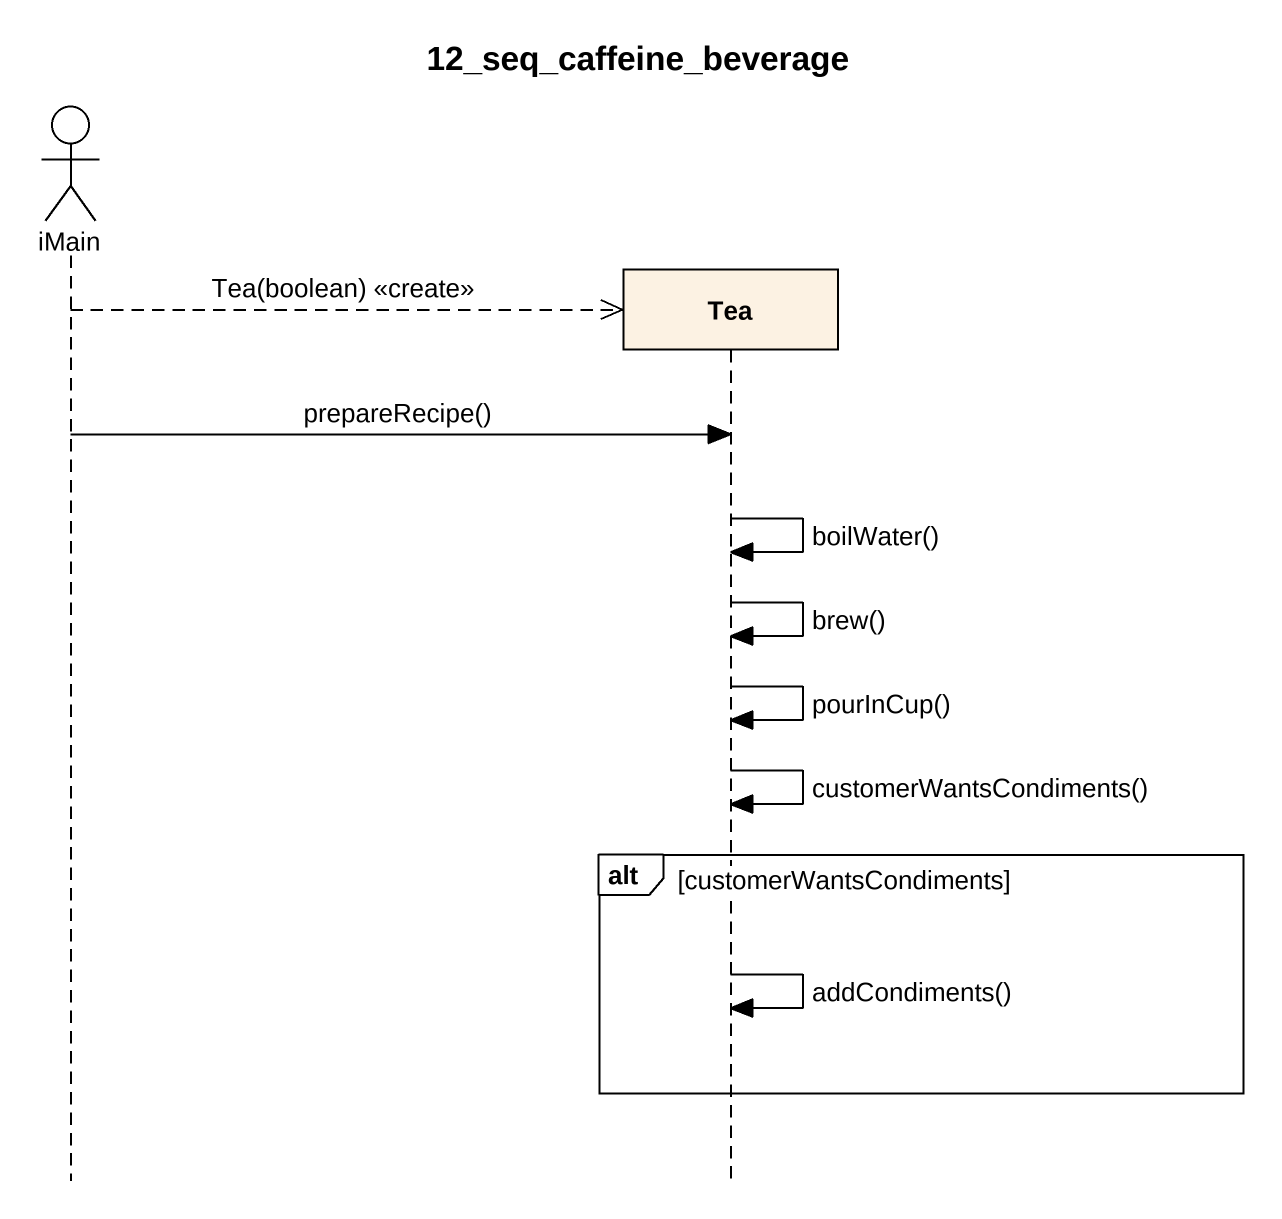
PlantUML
@startuml
title 12_seq_caffeine_beverage
hide footbox
actor iMain
participant Tea

iMain -->> Tea ** : Tea(boolean) <<create>>
iMain -> Tea : prepareRecipe()
Tea -> Tea : boilWater()
Tea -> Tea : brew()
Tea -> Tea : pourInCup()
Tea -> Tea : customerWantsCondiments()
alt customerWantsCondiments
  Tea -> Tea : addCondiments()
end
@enduml
